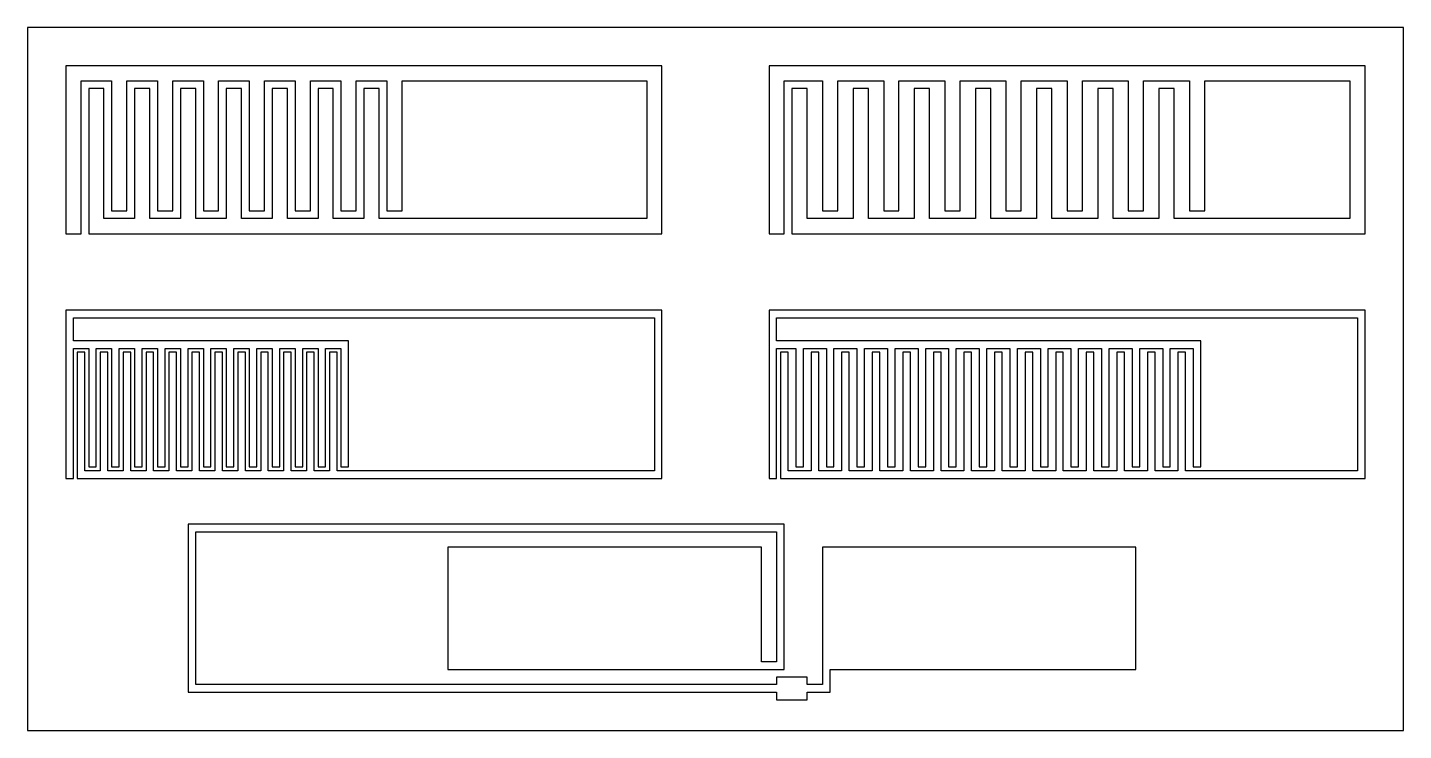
# Model space of a CAD drawing. Extents: x -22 to 68, y -22 to 24.
import ezdxf

# ---------------------------------------------------------------- set-up
doc = ezdxf.new("R2010")
doc.units = 0

msp = doc.modelspace()

# ---------------------------------------------------------------- linework, layer by layer
at = {"layer": 'COPPER (ANNEALED)'}
for points in [[(-10.5, 20.5), (-10.5, 12), (-9.5, 12), (-9.5, 20.5), (-7.5, 20.5), (-7.5, 12), (-6.5, 12), (-6.5, 20.5), (-4.5, 20.5), (-4.5, 12), (-3.5, 12), (-3.5, 20.5), (-1.5, 20.5), (-1.5, 12), (-0.5, 12), (-0.5, 20.5), (1.5, 20.5), (1.5, 12), (2.5, 12), (2.5, 20.5), (18.5, 20.5), (18.5, 11.5), (1, 11.5), (1, 20), (0, 20), (0, 11.5), (-2, 11.5), (-2, 20), (-3, 20), (-3, 11.5), (-5, 11.5), (-5, 20), (-6, 20), (-6, 11.5), (-8, 11.5), (-8, 20), (-9, 20), (-9, 11.5), (-11, 11.5), (-11, 20), (-12, 20), (-12, 11.5), (-14, 11.5), (-14, 20), (-15, 20), (-15, 11.5), (-17, 11.5), (-17, 20), (-18, 20), (-18, 10.5), (19.5, 10.5), (19.5, 21.5), (-19.5, 21.5), (-19.5, 10.5), (-18.5, 10.5), (-18.5, 20.5), (-16.5, 20.5), (-16.5, 12), (-15.5, 12), (-15.5, 20.5), (-13.5, 20.5), (-13.5, 12), (-12.5, 12), (-12.5, 20.5)], [(34, 20.5), (34, 12), (35, 12), (35, 20.5), (38, 20.5), (38, 12), (39, 12), (39, 20.5), (42, 20.5), (42, 12), (43, 12), (43, 20.5), (46, 20.5), (46, 12), (47, 12), (47, 20.5), (50, 20.5), (50, 12), (51, 12), (51, 20.5), (54, 20.5), (54, 12), (55, 12), (55, 20.5), (64.5, 20.5), (64.5, 11.5), (53, 11.5), (53, 20), (52, 20), (52, 11.5), (49, 11.5), (49, 20), (48, 20), (48, 11.5), (45, 11.5), (45, 20), (44, 20), (44, 11.5), (41, 11.5), (41, 20), (40, 20), (40, 11.5), (37, 11.5), (37, 20), (36, 20), (36, 11.5), (33, 11.5), (33, 20), (32, 20), (32, 11.5), (29, 11.5), (29, 20), (28, 20), (28, 10.5), (65.5, 10.5), (65.5, 21.5), (26.5, 21.5), (26.5, 10.5), (27.5, 10.5), (27.5, 20.5), (30, 20.5), (30, 12), (31, 12), (31, 20.5)], [(-19.5, 5.5), (-19.5, -5.5), (-19, -5.5), (-19, 3), (-18, 3), (-18, -4.75), (-17.5, -4.75), (-17.5, 3), (-16.5, 3), (-16.5, -4.75), (-16, -4.75), (-16, 3), (-15, 3), (-15, -4.75), (-14.5, -4.75), (-14.5, 3), (-13.5, 3), (-13.5, -4.75), (-13, -4.75), (-13, 3), (-12, 3), (-12, -4.75), (-11.5, -4.75), (-11.5, 3), (-10.5, 3), (-10.5, -4.75), (-10, -4.75), (-10, 3), (-9, 3), (-9, -4.75), (-8.5, -4.75), (-8.5, 3), (-7.5, 3), (-7.5, -4.75), (-7, -4.75), (-7, 3), (-6, 3), (-6, -4.75), (-5.5, -4.75), (-5.5, 3), (-4.5, 3), (-4.5, -4.75), (-4, -4.75), (-4, 3), (-3, 3), (-3, -4.75), (-2.5, -4.75), (-2.5, 3), (-1.5, 3), (-1.5, -4.75), (-1, -4.75), (-1, 3.5), (-19, 3.5), (-19, 5), (19, 5), (19, -5), (-1.75, -5), (-1.75, 2.75), (-2.25, 2.75), (-2.25, -5), (-3.25, -5), (-3.25, 2.75), (-3.75, 2.75), (-3.75, -5), (-4.75, -5), (-4.75, 2.75), (-5.25, 2.75), (-5.25, -5), (-6.25, -5), (-6.25, 2.75), (-6.75, 2.75), (-6.75, -5), (-7.75, -5), (-7.75, 2.75), (-8.25, 2.75), (-8.25, -5), (-9.25, -5), (-9.25, 2.75), (-9.75, 2.75), (-9.75, -5), (-10.75, -5), (-10.75, 2.75), (-11.25, 2.75), (-11.25, -5), (-12.25, -5), (-12.25, 2.75), (-12.75, 2.75), (-12.75, -5), (-13.75, -5), (-13.75, 2.75), (-14.25, 2.75), (-14.25, -5), (-15.25, -5), (-15.25, 2.75), (-15.75, 2.75), (-15.75, -5), (-16.75, -5), (-16.75, 2.75), (-17.25, 2.75), (-17.25, -5), (-18.25, -5), (-18.25, 2.75), (-18.75, 2.75), (-18.75, -5.5), (19.5, -5.5), (19.5, 5.5)], [(26.5, 5.5), (26.5, -5.5), (27, -5.5), (27, 3), (28.25, 3), (28.25, -4.75), (28.75, -4.75), (28.75, 3), (30.25, 3), (30.25, -4.75), (30.75, -4.75), (30.75, 3), (32.25, 3), (32.25, -4.75), (32.75, -4.75), (32.75, 3), (34.25, 3), (34.25, -4.75), (34.75, -4.75), (34.75, 3), (36.25, 3), (36.25, -4.75), (36.75, -4.75), (36.75, 3), (38.25, 3), (38.25, -4.75), (38.75, -4.75), (38.75, 3), (40.25, 3), (40.25, -4.75), (40.75, -4.75), (40.75, 3), (42.25, 3), (42.25, -4.75), (42.75, -4.75), (42.75, 3), (44.25, 3), (44.25, -4.75), (44.75, -4.75), (44.75, 3), (46.25, 3), (46.25, -4.75), (46.75, -4.75), (46.75, 3), (48.25, 3), (48.25, -4.75), (48.75, -4.75), (48.75, 3), (50.25, 3), (50.25, -4.75), (50.75, -4.75), (50.75, 3), (52.25, 3), (52.25, -4.75), (52.75, -4.75), (52.75, 3), (54.25, 3), (54.25, -4.75), (54.75, -4.75), (54.75, 3.5), (27, 3.5), (27, 5), (65, 5), (65, -5), (53.75, -5), (53.75, 2.75), (53.25, 2.75), (53.25, -5), (51.75, -5), (51.75, 2.75), (51.25, 2.75), (51.25, -5), (49.75, -5), (49.75, 2.75), (49.25, 2.75), (49.25, -5), (47.75, -5), (47.75, 2.75), (47.25, 2.75), (47.25, -5), (45.75, -5), (45.75, 2.75), (45.25, 2.75), (45.25, -5), (43.75, -5), (43.75, 2.75), (43.25, 2.75), (43.25, -5), (41.75, -5), (41.75, 2.75), (41.25, 2.75), (41.25, -5), (39.75, -5), (39.75, 2.75), (39.25, 2.75), (39.25, -5), (37.75, -5), (37.75, 2.75), (37.25, 2.75), (37.25, -5), (35.75, -5), (35.75, 2.75), (35.25, 2.75), (35.25, -5), (33.75, -5), (33.75, 2.75), (33.25, 2.75), (33.25, -5), (31.75, -5), (31.75, 2.75), (31.25, 2.75), (31.25, -5), (29.75, -5), (29.75, 2.75), (29.25, 2.75), (29.25, -5), (27.75, -5), (27.75, 2.75), (27.25, 2.75), (27.25, -5.5), (65.5, -5.5), (65.5, 5.5)], [(-11.5, -19.5), (27, -19.5), (27, -20), (29, -20), (29, -19.5), (30.5, -19.5), (30.5, -18), (50.5, -18), (50.5, -10), (30, -10), (30, -19), (29, -19), (29, -18.5), (27, -18.5), (27, -19), (-11, -19), (-11, -9), (27, -9), (27, -17.5), (26, -17.5), (26, -10), (5.5, -10), (5.5, -18), (27.5, -18), (27.5, -8.5), (-11.5, -8.5)]]:
    msp.add_lwpolyline(points, close=True, dxfattribs=at)
at = {"layer": 'FR-4 (LOSSY)'}
msp.add_lwpolyline([(-22, -22), (68, -22), (68, 24), (-22, 24)], close=True, dxfattribs=at)

doc.saveas('drawing.dxf')
